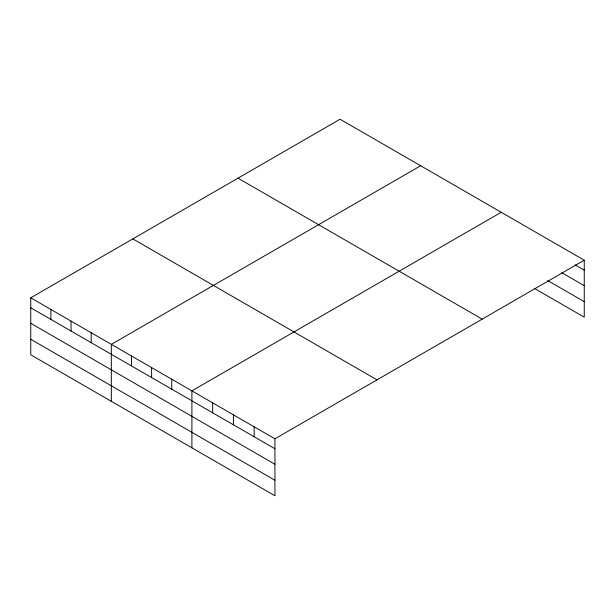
<?xml version="1.0" encoding="UTF-8"?>
<svg xmlns="http://www.w3.org/2000/svg" width="615" height="615" viewBox="0 0 615 615"><rect width="100%" height="100%" fill="white"/><g stroke="black" fill="none" stroke-linecap="round" stroke-linejoin="round"><path stroke-width="0.92" d="M30.75 297.821L274.92 438.795L274.92 495.767L30.75 354.793L30.75 297.821L340.08 119.233L584.25 260.207L584.25 317.179L534.443 288.42M420.66 165.758L111.323 344.346L111.323 401.318M501.233 212.275L191.903 390.863L191.903 447.835M274.92 438.795L584.25 260.207M575.117 264.888L584.25 270.154M561.833 272.729L584.25 285.675M547.719 280.571L584.25 301.658M238.005 178.173L482.168 319.139M132.832 238.889L376.995 379.862M30.75 307.777L274.92 448.75M30.75 323.29L274.92 464.264M30.75 339.28L274.92 480.246M254.164 426.81L254.164 436.765M233.408 414.833L233.408 424.78M212.659 402.848L212.659 412.803M171.754 379.232L171.754 389.187M151.613 367.609L151.613 377.556M131.472 355.977L131.472 365.925M91.181 332.715L91.181 342.67M71.04 321.084L71.04 331.039M50.891 309.453L50.891 319.408"/></g></svg>
